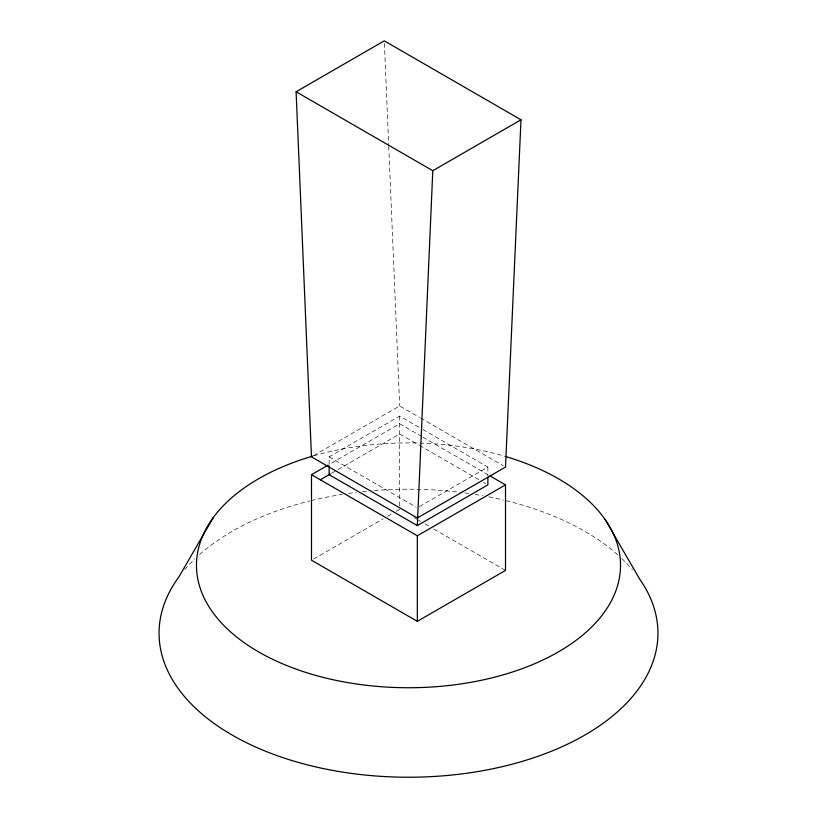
<?xml version="1.0" encoding="UTF-8"?>
<svg xmlns="http://www.w3.org/2000/svg" width="817" height="817" viewBox="0 0 817 817"><rect width="100%" height="100%" fill="white"/><g stroke="black" fill="none" stroke-linecap="round" stroke-linejoin="round"><path stroke-width="0.61" stroke-dasharray="4.08 3.06" d="M313.697 455.59L399.676 405.947L419.519 417.405M421.725 436.503L399.676 423.768L329.128 464.505L329.128 456.866L399.676 416.129L419.519 427.587M331.334 473.411L336.839 470.235M337.942 469.591L399.676 433.95L418.427 444.775M313.697 558.961L383.142 518.856M387.554 516.313L391.966 513.77M396.378 511.217L399.676 509.308M419.519 506.53L487.872 467.069L420.622 428.231M420.622 418.038L503.303 465.792M422.828 437.136L487.872 474.687M419.519 445.408L479.058 479.783M483.46 482.326L485.666 483.603M329.128 456.866L416.221 507.163M414.015 517.59L417.324 519.5M418.427 520.133L420.622 521.409M425.034 523.952L429.446 526.495M433.858 529.038L505.509 570.409M384.398 43.393L388.688 145.16M388.739 146.437L399.676 405.947M487.872 467.069L487.872 475.974M399.676 416.129L399.676 508.051M184.683 569.623A249.451 144.017 0 0 1 194.875 558.848M199.593 554.518A249.451 144.017 0 0 1 309.868 500.933M311.144 500.617A249.451 144.017 0 0 1 342.129 494.387M348.491 493.427A249.451 144.017 0 0 1 356.161 492.406M362.574 491.66A249.451 144.017 0 0 1 366.435 491.262M374.145 490.568A249.451 144.017 0 0 1 459.767 492.273M464.883 492.927A249.451 144.017 0 0 1 468.713 493.458M475.055 494.418A249.451 144.017 0 0 1 482.622 495.705M488.852 496.869A249.451 144.017 0 0 1 503.486 500.045M505.866 500.617A249.451 144.017 0 0 1 618.009 555.039M621.87 558.614A249.451 144.017 0 0 1 632.368 569.684M313.861 455.774A212.032 122.417 0 0 1 505.039 456.335"/><path stroke-width="1.23" d="M520.991 119.793L505.509 467.069L417.324 517.988L311.491 456.866L296.101 91.77L384.286 40.85L520.991 119.793L432.796 170.712L417.324 525.607L487.872 484.869L487.872 477.24M213.288 517.539L178.841 576.996A249.451 144.017 0 0 0 406.427 777.222A249.451 144.017 0 0 0 639.742 579.202L605.06 519.418M490.077 475.964L505.509 484.869L505.509 570.409L417.324 621.328L311.491 560.227L311.491 474.687L328.025 465.139M320.305 479.773L330.231 474.054M311.491 474.687L417.324 535.789L505.509 484.869M296.101 91.77L432.796 170.712M417.324 525.607L329.128 474.687L329.128 465.772M417.324 535.789L417.324 621.328M506.274 456.703A212.032 122.417 0 0 1 572.472 642.928A212.032 122.417 0 0 1 243.19 641.978A212.032 122.417 0 0 1 312.615 456.141"/></g></svg>
